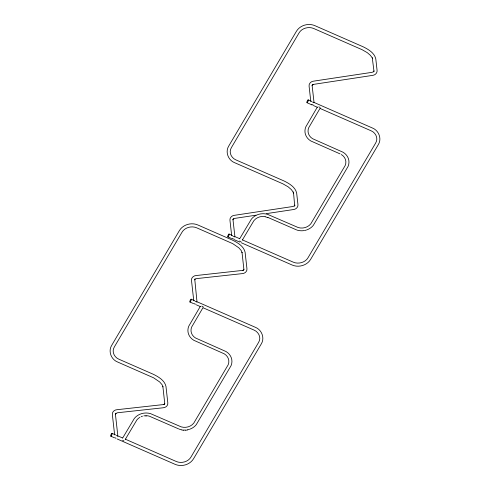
<?xml version="1.0" encoding="UTF-8"?>
<svg xmlns="http://www.w3.org/2000/svg" width="490" height="490" viewBox="0 0 490 490"><rect width="100%" height="100%" fill="white"/><g stroke="black" fill="none" stroke-linecap="round" stroke-linejoin="round"><path stroke-width="0.73" d="M239.635 238.826L251.376 219.14A13.916 12.207 -6.4 0 1 267.534 214.326L298.251 227.562A10.817 9.488 -6.4 0 0 310.813 223.814L345.217 165.485A10.817 9.488 -6.4 0 0 341.322 154.534M317.33 107.102L305.797 126.873A13.916 12.207 -6.4 0 0 310.807 140.961L340.078 153.891M122.598 438.134L134.334 418.448A13.916 12.207 -6.4 0 1 150.491 413.627L181.208 426.87A10.817 9.488 -6.4 0 0 193.771 423.121L228.181 364.787A10.817 9.488 -6.4 0 0 224.285 353.841L193.764 340.268A13.916 12.207 -6.4 0 1 188.76 326.181L200.294 306.409M242.366 240.02L253.9 220.647A10.817 9.488 -6.4 0 1 265.108 216.586M320.062 108.296L308.7 127.743A10.817 9.488 -6.4 0 0 312.589 138.695L343.11 152.268A13.916 12.207 -6.4 0 1 348.121 166.349L313.337 225.32A13.916 12.207 -6.4 0 1 306.679 229.939M125.33 439.328L136.863 419.954A10.817 9.488 -6.4 0 1 139.919 417.327M203.025 307.604L191.657 327.051A10.817 9.488 -6.4 0 0 195.553 338.002L226.074 351.569A13.916 12.207 -6.4 0 1 231.078 365.656L196.294 424.628A13.916 12.207 -6.4 0 1 189.642 429.246M255.939 215.202L234.912 218.369L233.24 219.11L233.467 218.822L233.05 220.237L234.924 236.921M266.45 213.615L293.486 209.542C296.015 209.334 298.349 207.105 297.938 204.453L296.652 192.993C295.262 187.021 289.229 183.542 284.133 181.006L235.898 159.887C231.133 157.896 228.481 152.041 231.47 147.484L299.047 32.916C301.724 28.206 308.669 26.221 313.87 28.573L362.055 49.674L367.28 52.663L370.446 55.401L372.431 58.114L372.277 57.838L373.98 71.277L374.017 70.915L373.57 71.871L373.803 71.583L372.13 72.324L313.551 81.156C311.021 81.358 308.694 83.588 309.098 86.24L310.801 101.424M185.526 430.245L187.309 430.036M145.291 415.924L146.731 415.918M181.968 430.049L183.738 430.251M265.194 216.776L267.926 217.597M296.64 229.945L267.797 217.395M179.064 429.05L180.136 429.448A13.916 12.207 -6.4 0 0 181.882 429.859M308.161 99.874L311.805 101.467M314.537 102.661L372.382 127.988C378.788 130.432 382.053 138.744 378.292 144.666L310.623 259.394C306.961 265.525 298.539 267.852 292.083 265.004L241.068 242.666M306.997 102.722L312.007 104.915M313.373 105.515L317.471 107.31M320.197 108.504L371.138 130.806C375.904 132.796 378.556 138.652 375.567 143.209L307.99 257.777C305.319 262.487 298.367 264.471 293.173 262.119L242.232 239.818M229.026 234.036L232.67 235.629M235.402 236.829L239.5 238.624M227.862 236.891L231.507 238.483M234.238 239.677L239.702 242.066M191.125 299.182L194.763 300.774M197.495 301.969L255.345 327.296C261.746 329.733 265.017 338.051 261.256 343.974L193.587 458.701C189.918 464.832 181.502 467.16 175.046 464.312L117.202 438.985M189.961 302.03L193.599 303.622M196.331 304.823L200.428 306.611M203.16 307.812L254.102 330.113C258.867 332.104 261.519 337.959 258.53 342.516L190.953 457.084C188.276 461.794 181.331 463.779 176.131 461.427L125.189 439.12M178.525 428.854L149.419 416.212A10.817 9.488 -6.4 0 0 146.669 415.734M111.99 433.344L115.634 434.936M118.36 436.131L122.457 437.925M110.826 436.192L114.47 437.791M314.059 102.759L312.185 86.075L312.351 84.911L312.951 84.47L372.621 75.374C375.15 75.172 377.478 72.943 377.073 70.291L375.787 58.831C374.397 52.859 368.364 49.38 363.262 46.844L314.954 25.688C308.498 22.84 300.082 25.168 296.413 31.299L228.744 146.026C224.984 151.949 228.254 160.267 234.655 162.704L282.92 183.836L288.151 186.831L291.311 189.569L293.296 192.276L293.143 192L293.639 193.562L293.571 193.219L294.686 205.782L294.888 205.077L294.435 206.033L294.668 205.745L292.996 206.486L234.416 215.318C231.886 215.52 229.559 217.75 229.963 220.402L231.672 235.592M197.017 302.067L194.763 279.202L196.564 278.608L242.329 273.616C244.878 273.524 247.352 271.356 246.942 268.661L245.092 252.154C243.702 246.182 237.668 242.709 232.572 240.167L197.917 224.996C191.461 222.148 183.04 224.475 179.377 230.606L111.708 345.334C107.947 351.257 111.212 359.568 117.618 362.012L153.59 377.808L159.673 381.961L162.092 384.73L162.95 386.886L162.876 386.543L164.744 403.411L164.542 404.127L163.403 404.642L163.734 404.532L116.975 409.707C114.427 409.805 111.953 411.974 112.363 414.669L114.636 434.912M193.764 300.75L191.498 280.507C191.082 277.812 193.562 275.643 196.11 275.545L242.869 270.37L242.538 270.474L243.659 269.941L243.885 269.273L242.011 252.381L242.078 252.724L241.227 250.568L238.808 247.799L232.726 243.64L196.827 227.881C191.633 225.529 184.681 227.513 182.011 232.223L114.433 346.791C111.444 351.348 114.097 357.204 118.862 359.195L153.437 374.329C158.54 376.871 164.573 380.35 165.957 386.316L167.813 402.823C168.223 405.518 165.743 407.686 163.195 407.778L117.429 412.77L115.487 413.707L115.946 413.18L115.45 414.503L117.888 436.229M233.914 238.942A1.544 1.354 -6.4 0 1 232.732 238.875M232.407 238.679A1.544 1.354 -6.4 0 1 232.15 238.41M232.995 236.37A1.544 1.354 -6.4 0 1 234.759 236.897M241.037 241.582A1.544 0.619 30.5 0 1 239.671 240.982M313.043 104.774A1.544 1.354 -6.4 0 1 311.867 104.713M312.528 102.134A1.544 1.354 -6.4 0 1 313.894 102.735M306.109 230.122A13.916 12.207 -6.4 0 1 304.933 230.423M304.339 230.539A13.916 12.207 -6.4 0 1 297.179 230.141M320.172 107.42A1.544 0.619 30.5 0 1 318.806 106.82M189.067 429.43A13.916 12.207 -6.4 0 1 187.303 429.846M185.496 430.061A13.916 12.207 -6.4 0 1 183.677 430.061M123.995 440.89A1.544 0.619 30.5 0 1 122.635 440.29M141.163 416.702A10.817 9.488 -6.4 0 1 142.48 416.224M143.852 415.9A10.817 9.488 -6.4 0 1 145.261 415.734M203.13 306.722A1.544 0.619 30.5 0 1 201.764 306.128M195.608 304.155A1.544 1.354 -6.4 0 1 194.242 303.555M195.094 301.509A1.544 1.354 -6.4 0 1 196.857 302.042M116.075 438.293A1.544 1.354 -6.4 0 1 115.107 437.717M116.357 435.604A1.544 1.354 -6.4 0 1 117.722 436.204M233.056 219.416L233.032 219.808L233.216 219.073L233.075 219.416M115.456 413.695L115.426 414.081L115.671 413.407L115.438 413.695M243.879 269.249L243.359 270.149L243.885 269.273M164.75 403.435L164.23 404.311L164.75 403.435M194.591 279.527L194.555 279.894L195.081 279.018L194.622 279.545M312.191 85.254L312.155 85.615L312.351 84.911L312.21 85.254M312.951 84.47L312.651 84.678L313.012 84.488M228.34 236.492A1.544 0.41 -66.4 0 0 229.118 234.091A1.544 0.41 -66.4 0 0 227.881 235.8A1.544 0.41 -66.4 0 0 228.34 236.492M307.475 102.324A1.544 0.41 -66.4 0 0 308.253 99.929A1.544 0.41 -66.4 0 0 307.016 101.638A1.544 0.41 -66.4 0 0 307.475 102.324M190.439 301.632A1.544 0.41 -66.4 0 0 191.216 299.237A1.544 0.41 -66.4 0 0 189.973 300.946A1.544 0.41 -66.4 0 0 190.439 301.632M111.304 435.794A1.544 0.41 -66.4 0 0 112.081 433.399A1.544 0.41 -66.4 0 0 110.838 435.108A1.544 0.41 -66.4 0 0 111.304 435.794"/></g></svg>
